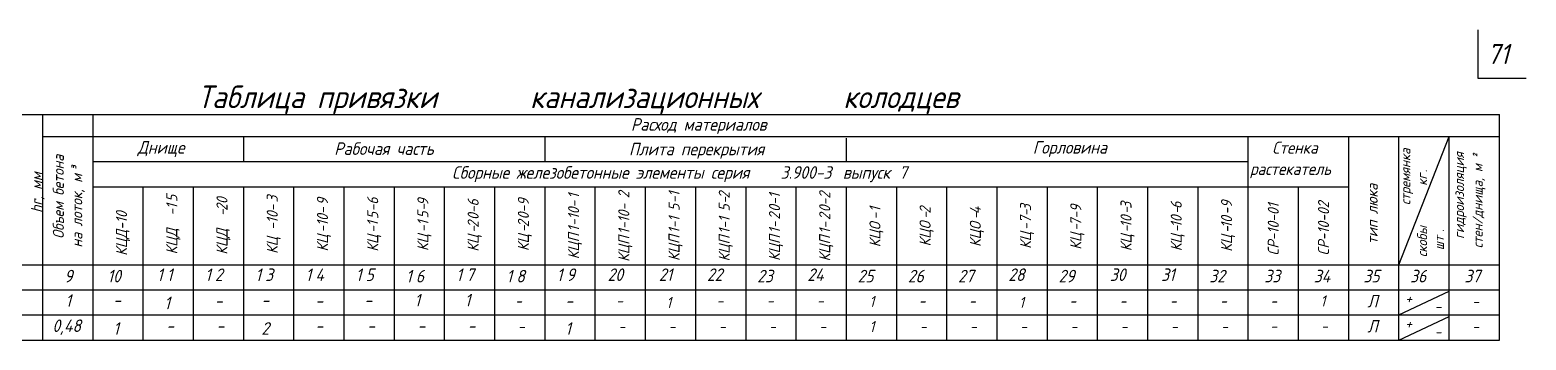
# Model space of a CAD drawing. Header units: millimetres. Extents: x 41756989 to 44740435, y 21258419 to 23626306.
# Drawn here: x 42620124 to 42649913, y 21671482 to 21677662 of the extents above; entities that cross this region are included whole.
import ezdxf

# ---------------------------------------------------------------- set-up
doc = ezdxf.new("R2010")
doc.units = ezdxf.units.MM
doc.styles.add('note', font='isocpeur.ttf', dxfattribs={"width": 0.9, "oblique": 15})

msp = doc.modelspace()

# ---------------------------------------------------------------- linework, layer by layer
at = {"linetype": 'Continuous', "lineweight": 30, "ltscale": 0.5}
for p, q in [((42648952.776, 21677661.635), (42648952.776, 21676701.635)), ((42648952.776, 21676701.635), (42649912.776, 21676701.635))]:
    msp.add_line(p, q, dxfattribs=at)
for p, q in [((42611529.723, 21675973.215), (42649381.123, 21675973.215)), ((42620381.123, 21671482.041), (42620381.123, 21675973.215)), ((42621381.123, 21671482.041), (42621381.123, 21675973.215)), ((42649381.123, 21671482.041), (42649381.123, 21675973.215)), ((42620381.123, 21675538.118), (42649381.123, 21675538.118)), ((42624381.123, 21675038.118), (42624381.123, 21675538.118)), ((42630381.123, 21675038.118), (42630381.123, 21675538.118)), ((42636381.123, 21675038.118), (42636381.123, 21675505.667)), ((42644381.123, 21675038.118), (42644381.123, 21675538.118)), ((42646381.123, 21671482.041), (42646381.123, 21675538.118)), ((42647381.123, 21671482.041), (42647381.123, 21675538.118)), ((42648381.123, 21671482.041), (42648381.123, 21675538.118)), ((42620381.123, 21671482.041), (42620381.123, 21674973.215)), ((42621381.123, 21675038.118), (42644381.123, 21675038.118)), ((42621381.123, 21671482.041), (42621381.123, 21674973.215)), ((42644381.123, 21674538.118), (42644381.123, 21675038.118)), ((42649381.123, 21671482.041), (42649381.123, 21674973.215)), ((42621381.123, 21674538.118), (42646381.123, 21674538.118)), ((42622381.123, 21671482.041), (42622381.123, 21674538.118)), ((42623381.123, 21671482.041), (42623381.123, 21674538.118)), ((42624381.123, 21671482.041), (42624381.123, 21674538.118)), ((42625381.123, 21671482.041), (42625381.123, 21674538.118)), ((42626381.123, 21671482.041), (42626381.123, 21674538.118)), ((42627381.123, 21671482.041), (42627381.123, 21674538.118)), ((42628381.123, 21671482.041), (42628381.123, 21674538.118)), ((42629381.123, 21671482.041), (42629381.123, 21674538.118)), ((42630381.123, 21671482.041), (42630381.123, 21674538.118)), ((42631381.123, 21671482.041), (42631381.123, 21674538.118)), ((42632381.123, 21671482.041), (42632381.123, 21674538.118)), ((42633381.123, 21671482.041), (42633381.123, 21674538.118)), ((42634381.123, 21671482.041), (42634381.123, 21674538.118)), ((42635381.123, 21671482.041), (42635381.123, 21674538.118)), ((42636381.123, 21671482.041), (42636381.123, 21674538.118)), ((42637381.123, 21671482.041), (42637381.123, 21674538.118)), ((42638381.123, 21671482.041), (42638381.123, 21674538.118)), ((42639381.123, 21671482.041), (42639381.123, 21674538.118)), ((42640381.123, 21671482.041), (42640381.123, 21674538.118)), ((42641381.123, 21671482.041), (42641381.123, 21674538.118)), ((42642381.123, 21671482.041), (42642381.123, 21674538.118)), ((42643381.123, 21671482.041), (42643381.123, 21674538.118)), ((42644381.123, 21671482.041), (42644381.123, 21674538.118)), ((42645381.123, 21671482.041), (42645381.123, 21674538.118)), ((42648381.123, 21671482.041), (42648381.123, 21674538.118)), ((42649381.123, 21671482.041), (42649381.123, 21674538.118)), ((42646381.123, 21671482.041), (42646381.123, 21674038.118)), ((42622381.123, 21671482.041), (42622381.123, 21673538.118)), ((42623381.123, 21671482.041), (42623381.123, 21673538.118)), ((42624381.123, 21671482.041), (42624381.123, 21673538.118)), ((42625381.123, 21671482.041), (42625381.123, 21673538.118)), ((42626381.123, 21671482.041), (42626381.123, 21673538.118)), ((42627381.123, 21671482.041), (42627381.123, 21673538.118)), ((42628381.123, 21671482.041), (42628381.123, 21673538.118)), ((42629381.123, 21671482.041), (42629381.123, 21673538.118)), ((42630381.123, 21671482.041), (42630381.123, 21673538.118)), ((42631381.123, 21671482.041), (42631381.123, 21673538.118)), ((42632381.123, 21671482.041), (42632381.123, 21673538.118)), ((42633381.123, 21671482.041), (42633381.123, 21673538.118)), ((42634381.123, 21671482.041), (42634381.123, 21673538.118)), ((42635381.123, 21671482.041), (42635381.123, 21673538.118)), ((42636381.123, 21671482.041), (42636381.123, 21673538.118)), ((42637381.123, 21671482.041), (42637381.123, 21673538.118)), ((42638381.123, 21671482.041), (42638381.123, 21673538.118)), ((42639381.123, 21671482.041), (42639381.123, 21673538.118)), ((42640381.123, 21671482.041), (42640381.123, 21673538.118)), ((42641381.123, 21671482.041), (42641381.123, 21673538.118)), ((42642381.123, 21671482.041), (42642381.123, 21673538.118)), ((42643381.123, 21671482.041), (42643381.123, 21673538.118)), ((42611529.723, 21672982.041), (42649381.123, 21672982.041)), ((42611529.723, 21672482.041), (42649381.123, 21672482.041)), ((42647381.123, 21671982.041), (42648381.123, 21672454.003)), ((42611529.723, 21671982.041), (42649381.123, 21671982.041)), ((42612381.123, 21671982.041), (42647381.123, 21671982.041)), ((42647381.123, 21671482.041), (42648381.123, 21671954.003)), ((42611529.723, 21671482.041), (42649381.123, 21671482.041))]:
    msp.add_line(p, q)
at = {"ltscale": 0.01}
msp.add_line((42647381.123, 21672982.041), (42648381.123, 21675538.118), dxfattribs=at)

# ---------------------------------------------------------------- texts
at = {"color": 7, "lineweight": 13, "style": 'note', "oblique": 15, "width": 0.9}
msp.add_text('71', height=400, dxfattribs=at).set_placement((42649136.868, 21676982.139))
at = {"linetype": 'ByBlock', "style": 'note', "oblique": 15, "width": 0.9}
for s, height, p in [('Таблица привязки ', 450, (42623460.755, 21676103.047)), ('канализационных ', 450, (42630082.184, 21676103.047)), ('колодцев', 450, (42636317.898, 21676103.047)), ('Расход материалов', 250, (42632090.924, 21675653.427)), ('Днище', 250, (42622267.737, 21675196.025)), ('Рабочая часть', 250, (42626182.339, 21675171.248)), ('Плита перекрытия', 250, (42632051.322, 21675162.953)), ('Горловина', 250, (42640091.741, 21675196.025)), ('Стенка ', 240, (42644858.709, 21675196.025)), ('Сборные железобетонные элементы серия ', 250, (42628528.517, 21674696.025)), ('3.900-3 ', 250, (42635070.852, 21674696.025)), ('7', 250, (42637429.901, 21674696.025)), ('растекатель', 240, (42644414.956, 21674771.413)), ('выпуск ', 250, (42636308.588, 21674696.025))]:
    msp.add_text(s, height=height, dxfattribs=at).set_placement(p)
for s, height, p in [('Объем бетона ', 220, (42620799.975, 21673499.948)), ('стремянка', 200, (42647610.239, 21674173.192)), ('гидроизоляция', 200, (42648678.319, 21673498.391)), ('²', 200, (42649049.747, 21675097.156)), ('³', 220, (42621166.642, 21674848.135)), ('стен/днища, м', 200, (42649049.747, 21673312.804)), (' hr, мм', 220, (42620364.606, 21673891.676)), ('на лоток, м', 220, (42621166.642, 21673325.761)), ('тип люка', 220, (42646957.95, 21673393.439)), ('кг', 200, (42647943.572, 21674555.58)), ('.', 200, (42647943.572, 21674822.383)), ('9', 220, (42626058.437, 21674167.467)), ('-6', 220, (42627058.437, 21674044.246)), ('9', 220, (42628058.437, 21674159.003)), ('0-6', 220, (42629058.437, 21673873.318)), ('9', 220, (42630058.437, 21674159.003)), ('1', 220, (42631058.437, 21674299.895)), ('2', 220, (42632058.437, 21674308.359)), ('-1', 220, (42633058.437, 21674206.298)), ('2', 220, (42634058.437, 21674299.895)), ('-', 220, (42634058.437, 21674197.549)), ('0-1', 220, (42635058.437, 21674035.37)), ('2', 220, (42636058.437, 21674299.895)), ('0-', 220, (42636058.437, 21674026.621)), ('-9', 220, (42644058.437, 21673980.91)), ('-10-', 220, (42626058.437, 21673620.919)), ('5', 220, (42627058.437, 21673890.246)), ('5', 220, (42628058.437, 21673902.657)), ('-', 220, (42628058.437, 21674056.657)), ('0-', 220, (42630058.437, 21673885.729)), ('-10-', 220, (42631058.437, 21673753.347)), ('1-10-', 220, (42632058.437, 21673590.883)), ('5', 220, (42633058.437, 21674052.298)), ('5', 220, (42634058.437, 21674043.549)), ('2', 220, (42635058.437, 21673881.37)), ('2', 220, (42636058.437, 21673872.621)), ('1', 220, (42637058.437, 21674035.37)), ('-', 220, (42637058.437, 21673881.37)), ('2', 220, (42638057.536, 21674000.794)), ('-', 220, (42638057.536, 21673898.448)), ('4', 220, (42639057.536, 21673989.794)), ('-', 220, (42639057.536, 21673887.448)), ('3', 220, (42640057.536, 21674049.431)), ('-7-', 220, (42640057.536, 21673673.811)), ('7-9', 220, (42641057.536, 21673758.794)), ('3', 220, (42642057.536, 21674095.967)), ('10', 220, (42642057.536, 21673729.621)), ('-', 220, (42642057.536, 21673993.621)), ('6', 220, (42643057.536, 21674095.967)), ('10', 220, (42643057.536, 21673729.621)), ('-', 220, (42643057.536, 21673993.621)), ('CР-10-01', 220, (42644989.87, 21673160.967)), ('CР-10-02', 220, (42645989.87, 21673160.967)), ('-1', 220, (42627058.437, 21673616.972)), ('-1', 220, (42628058.437, 21673629.383)), ('2', 220, (42629058.437, 21673719.318)), ('-', 220, (42629058.437, 21673616.972)), ('2', 220, (42630058.437, 21673731.729)), ('-', 220, (42630058.437, 21673629.383)), ('1', 220, (42631058.437, 21673643.347)), ('1-1', 220, (42633058.437, 21673608.096)), ('1-1', 220, (42634058.437, 21673599.347)), ('1-', 220, (42635058.437, 21673608.096)), ('1-', 220, (42636058.437, 21673599.347)), ('КЦО', 220, (42637058.437, 21673331.37)), ('КЦО', 220, (42638057.536, 21673348.448)), ('КЦО', 220, (42639057.536, 21673337.448)), ('-', 220, (42641057.536, 21673656.448)), ('-', 220, (42642057.536, 21673627.274)), ('-', 220, (42643057.536, 21673627.274)), ('10', 220, (42644058.437, 21673716.91)), ('-', 220, (42644058.437, 21673614.564)), ('скобы', 200, (42647943.481, 21673135.478)), ('КЦ', 220, (42626058.437, 21673246.919)), ('КЦ', 220, (42627058.437, 21673242.972)), ('КЦ', 220, (42628058.437, 21673255.383)), ('КЦ', 220, (42629058.437, 21673242.972)), ('КЦ', 220, (42630058.437, 21673255.383)), ('КЦП', 220, (42631058.437, 21673093.347)), ('КЦП', 220, (42632058.437, 21673040.883)), ('КЦП', 220, (42633058.437, 21673058.096)), ('КЦП', 220, (42634058.437, 21673049.347)), ('КЦП', 220, (42635058.437, 21673058.096)), ('КЦП', 220, (42636058.437, 21673049.347)), ('КЦ', 220, (42640057.536, 21673299.811)), ('КЦ', 220, (42641057.536, 21673282.448)), ('КЦ', 220, (42642057.536, 21673253.274)), ('КЦ', 220, (42643057.536, 21673253.274)), ('КЦ', 220, (42644058.437, 21673240.564)), ('шт', 200, (42648276.815, 21673275.478)), ('.', 200, (42648276.815, 21673635.478))]:
    msp.add_text(s, height=height, rotation=90, dxfattribs=at).set_placement(p)
at = {"style": 'note', "oblique": 15, "width": 0.9}
for s, p in [('5', (42623058.437, 21674232.497)), ('20', (42624057.536, 21674055.366)), ('3', (42625058.437, 21674222.467)), ('КЦД-10', (42622057.536, 21673160.86)), ('-1', (42623058.437, 21673959.222)), ('-', (42624057.536, 21673953.02)), ('-10-', (42625058.437, 21673675.919)), ('КЦД', (42623058.437, 21673189.222)), ('КЦД', (42624057.536, 21673183.02)), ('КЦ', (42625058.437, 21673199.252))]:
    msp.add_text(s, height=220, rotation=90, dxfattribs=at).set_placement(p)
for s, height, p in [('9', 250, (42620807.685, 21672632.088)), ('10', 250, (42621666.504, 21672632.088)), ('1', 250, (42622654.538, 21672659.103)), ('1', 250, (42622848.774, 21672659.103)), ('1', 250, (42623612.871, 21672659.103)), ('2', 250, (42623807.107, 21672659.103)), ('1', 250, (42624612.871, 21672659.103)), ('3', 250, (42624807.107, 21672659.103)), ('1', 250, (42625612.871, 21672659.103)), ('4', 250, (42625807.107, 21672659.103)), ('1', 250, (42626612.871, 21672659.103)), ('5', 250, (42626807.107, 21672659.103)), ('1', 250, (42627612.871, 21672631.065)), ('6', 250, (42627807.107, 21672631.065)), ('1', 250, (42628612.871, 21672659.103)), ('7', 250, (42628807.107, 21672659.103)), ('1', 250, (42629612.871, 21672631.065)), ('8', 250, (42629807.107, 21672631.065)), ('1', 250, (42630612.871, 21672659.103)), ('9', 250, (42630807.107, 21672659.103)), ('20', 250, (42631624.837, 21672660.127)), ('21', 250, (42632645.67, 21672660.127)), ('22', 250, (42633604.004, 21672660.127)), ('23', 250, (42634604.004, 21672632.088)), ('24', 250, (42635604.004, 21672660.127)), ('25', 250, (42636604.004, 21672632.088)), ('26', 250, (42637604.004, 21672632.088)), ('27', 250, (42638604.004, 21672632.088)), ('28', 250, (42639604.004, 21672660.127)), ('29', 250, (42640604.004, 21672632.088)), ('30', 250, (42641624.837, 21672660.127)), ('31', 250, (42642645.67, 21672660.127)), ('32', 250, (42643604.004, 21672632.088)), ('33', 250, (42644700.179, 21672632.088)), ('34', 250, (42645685.087, 21672632.088)), ('35', 250, (42646673.734, 21672632.088)), ('36', 250, (42647604.004, 21672632.088)), ('37', 250, (42648685.692, 21672632.088)), ('1', 250, (42620831.016, 21672143.146)), ('-', 250, (42621782.587, 21672155.632)), ('1', 250, (42622800.141, 21672097.037)), ('-', 250, (42623803.551, 21672141.428)), ('-', 250, (42624732.523, 21672155.671)), ('-', 250, (42625805.553, 21672143.146)), ('-', 250, (42626781.311, 21672153.804)), ('1', 250, (42627781.311, 21672153.804)), ('1', 250, (42628781.311, 21672153.804)), ('-', 220, (42629781.311, 21672153.804)), ('-', 250, (42630782.587, 21672140.957)), ('-', 220, (42631793.177, 21672156.294)), ('1', 220, (42632793.177, 21672121.245)), ('-', 220, (42633793.177, 21672156.294)), ('-', 220, (42634793.177, 21672156.294)), ('-', 220, (42635793.177, 21672156.294)), ('1', 220, (42636837.942, 21672143.146)), ('-', 220, (42637818.189, 21672153.489)), ('-', 220, (42638818.189, 21672153.489)), ('1', 220, (42639818.189, 21672123.952)), ('-', 220, (42640818.189, 21672153.489)), ('-', 220, (42641818.189, 21672153.489)), ('-', 220, (42642818.189, 21672153.489)), ('-', 220, (42643818.189, 21672153.489)), ('-', 220, (42644818.189, 21672153.489)), ('1', 220, (42645818.189, 21672153.489)), ('Л', 250, (42646753.43, 21672132.972)), ('+', 220, (42647506.527, 21672204.009)), ('-', 220, (42648837.942, 21672143.146)), ('-', 220, (42648089.669, 21672041.825)), ('0,48', 250, (42620570.528, 21671643.146)), ('1', 250, (42621782.587, 21671589.35)), ('-', 250, (42622837.942, 21671643.146)), ('-', 250, (42623837.942, 21671643.146)), ('2', 250, (42624732.523, 21671589.35)), ('-', 250, (42625805.553, 21671643.146)), ('-', 250, (42626837.942, 21671643.146)), ('-', 250, (42627837.942, 21671643.146)), ('-', 250, (42628837.942, 21671643.146)), ('-', 220, (42629837.942, 21671643.146)), ('1', 250, (42630782.587, 21671589.35)), ('-', 220, (42631837.942, 21671643.146)), ('-', 220, (42632837.942, 21671643.146)), ('-', 220, (42633837.942, 21671643.146)), ('-', 220, (42634837.942, 21671643.146)), ('-', 220, (42635837.942, 21671643.146)), ('1', 220, (42636837.942, 21671643.146)), ('-', 220, (42637837.942, 21671643.146)), ('-', 220, (42638837.942, 21671643.146)), ('-', 220, (42639837.942, 21671643.146)), ('-', 220, (42640837.942, 21671643.146)), ('-', 220, (42641837.942, 21671643.146)), ('-', 220, (42642837.942, 21671643.146)), ('-', 220, (42643837.942, 21671643.146)), ('-', 220, (42644818.189, 21671653.489)), ('-', 220, (42645828.581, 21671653.489)), ('Л', 250, (42646753.43, 21671632.972)), ('+', 220, (42647506.527, 21671704.009)), ('-', 220, (42648089.669, 21671541.825)), ('-', 220, (42648837.942, 21671643.146))]:
    msp.add_text(s, height=height, dxfattribs=at).set_placement(p)

doc.saveas('drawing.dxf')
